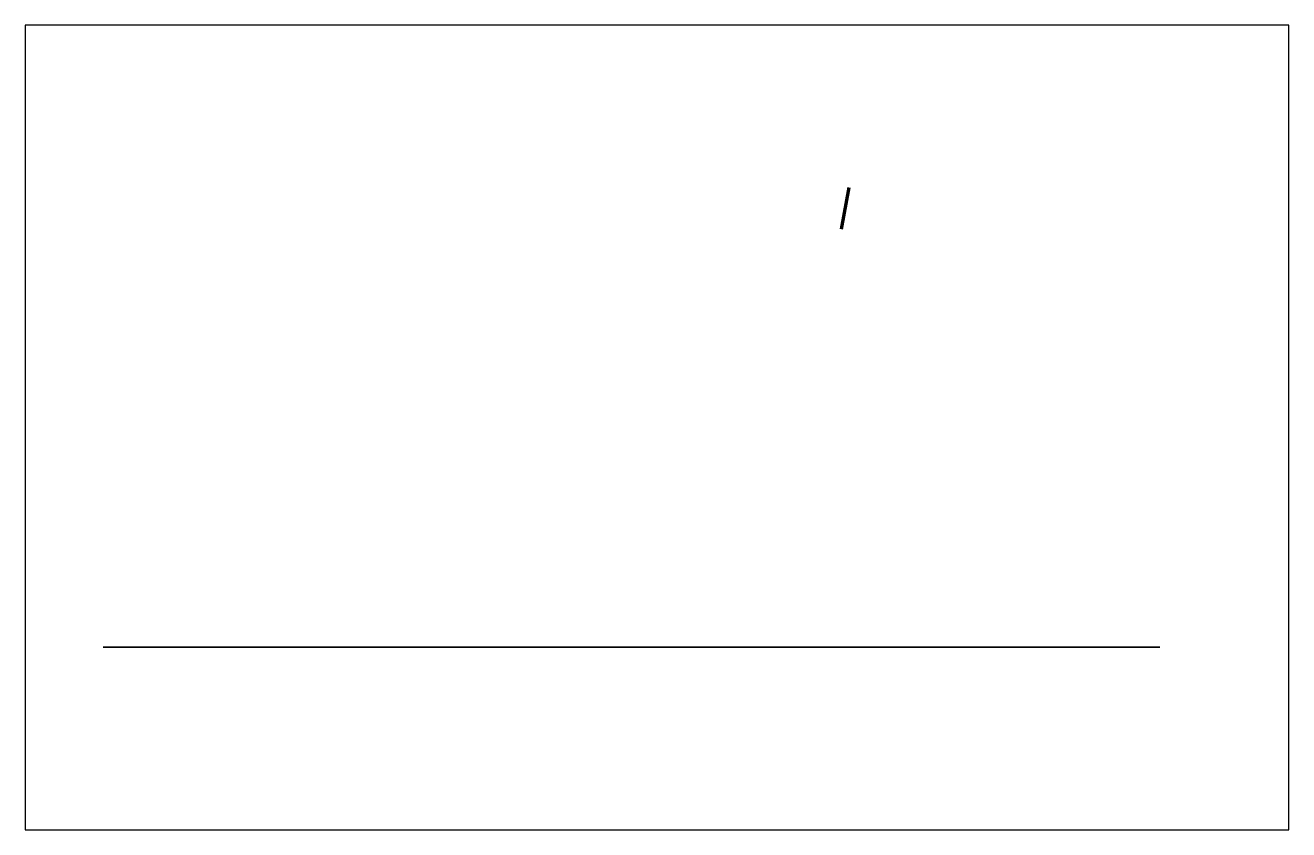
# Model space of a CAD drawing. Header units: millimetres. Extents: x 0 to 11, y 5.5 to 12.5.
import ezdxf

# ---------------------------------------------------------------- set-up
doc = ezdxf.new("R2010")
doc.units = ezdxf.units.MM
doc.layers.add('Bobina', color=30, linetype='Continuous', lineweight=200)
doc.layers.add('Miez de fier', color=51, linetype='Continuous')
doc.layers.add('Plastic izolator', color=253, linetype='Continuous')

msp = doc.modelspace()

# ---------------------------------------------------------------- linework, layer by layer
at = {"layer": 'Bobina', "extrusion": (0, -1, -2.22045e-16)}
msp.add_line((7.17, 11.088, 6.317), (7.103, 10.727, 6.379), dxfattribs=at)
msp.add_line((7.17, 11.088, 6.317), (7.103, 10.727, 6.379), dxfattribs=at)
at = {"layer": 'Miez de fier', "extrusion": (0, -1, -2.22045e-16)}
for radius in [4.6, 2.3]:
    msp.add_circle((5.277, 5.01, -7.088), radius, dxfattribs=at)
at = {"layer": 'Plastic izolator'}
for points, elevation in [([(11, 5.5), (11, 12.5), (0, 12.5), (0, 5.5)], 5.01), ([(0, 5.5), (11, 5.5), (11, 12.5), (0, 12.5)], 10.51)]:
    msp.add_lwpolyline(points, close=True, dxfattribs=dict(at, elevation=elevation))

doc.saveas('drawing.dxf')
